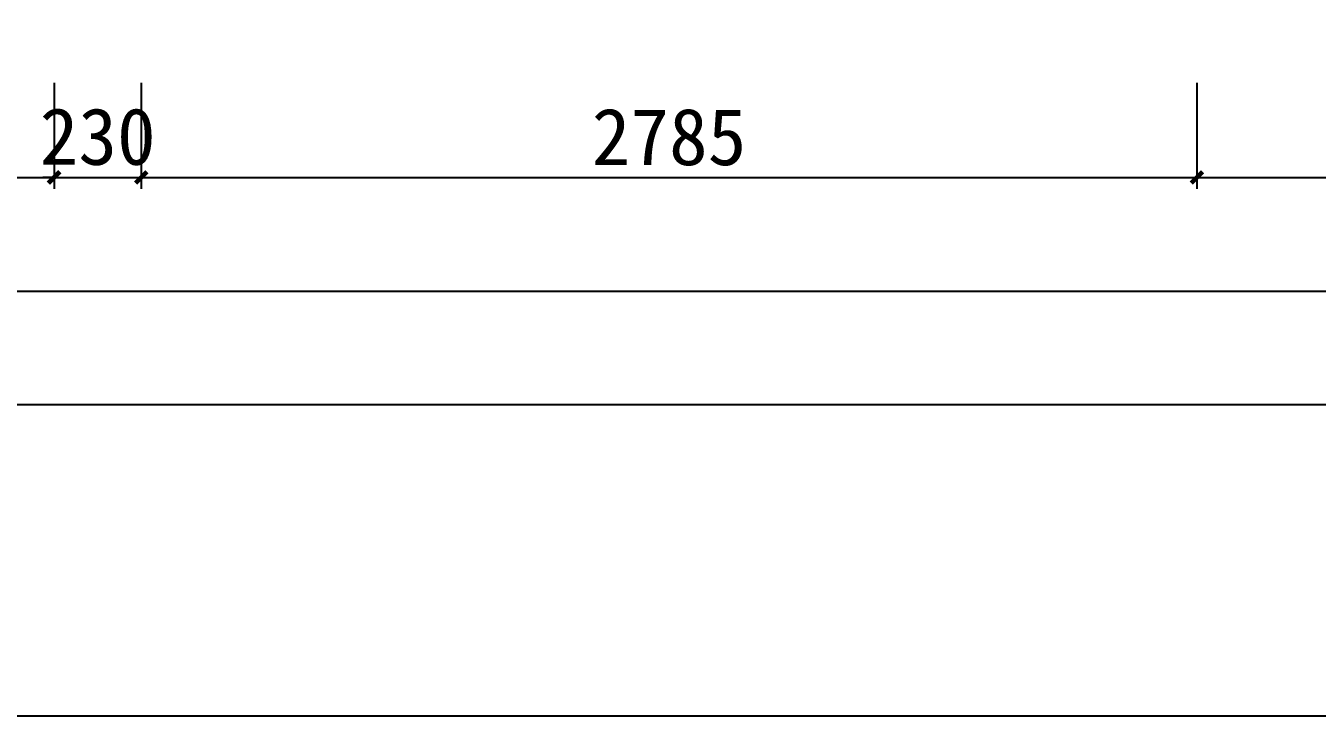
# Model space of a CAD drawing. Header units: millimetres. Extents: x 110215 to 630040, y -488650 to 141897.
# Drawn here: x 505258 to 508665, y 132641 to 134463 of the extents above; entities that cross this region are included whole.
import ezdxf
from ezdxf.xclip import XClip

# ---------------------------------------------------------------- set-up
doc = ezdxf.new("R2010")
doc.units = ezdxf.units.MM
doc.header["$LTSCALE"] = 1000
doc.header["$XCLIPFRAME"] = 0
doc.layers.get('Defpoints').update_dxf_attribs({"color": 2})
doc.styles.add('黑体', font='simhei.ttf')
doc.dimstyles.new('50', dxfattribs={"dimscale": 50, "dimtxt": 3, "dimasz": 0.6, "dimexe": 0.6, "dimexo": 0.6, "dimtad": 1, "dimdec": 0, "dimdsep": 46, "dimtxsty": '黑体', "dimblk1": 'ARCHTICK', "dimblk2": 'ARCHTICK', "dimsah": 1, "dimcen": 0, "dimdle": 1, "dimclrd": 251, "dimclre": 251, "dimclrt": 2, "dimadec": 0, "dimazin": 0, "dimtfac": 1, "dimtdec": 0, "dimtix": 1, "dimtmove": 2, "dimatfit": 3, "dimldrblk": 'DOT', "dimfxl": 0, "dimtolj": 1, "dimtzin": 0, "dimarcsym": 0})

# ---------------------------------------------------------------- blocks, each defined once
blk = doc.blocks.new('_ArchTick')
at = {"color": 0, "linetype": 'ByBlock', "const_width": 0.4}
blk.add_lwpolyline([(-0.5, -0.5), (0.5, 0.5)], dxfattribs=at)
blk = doc.blocks.new('*D524')
at = {"color": 251, "lineweight": -2, "transparency": 16777216}
for p, q in [((492399.8, 130816), (492399.8, 130536)), ((517960.2, 130816), (517960.2, 130536)), ((518010.2, 130566), (492349.8, 130566))]:
    blk.add_line(p, q, dxfattribs=at)
at = {"layer": 'Defpoints', "color": 0, "transparency": 16777216}
for p in [(492399.8, 130866), (517960.2, 130866), (492399.8, 130566)]:
    blk.add_point(p, dxfattribs=at)
at = {"color": 251, "lineweight": -2, "transparency": 16777216, "xscale": 30, "yscale": 30, "zscale": 30, "rotation": 180}
blk.add_blockref('_ArchTick', (492399.8, 130566), dxfattribs=at)
at = {"color": 251, "lineweight": -2, "transparency": 16777216, "xscale": 30, "yscale": 30, "zscale": 30}
blk.add_blockref('_ArchTick', (517960.2, 130566), dxfattribs=at)
at = {"color": 2, "transparency": 16777216, "insert": (505180, 130673.1), "char_height": 150, "attachment_point": 5, "style": '黑体'}
blk.add_mtext('\\A1;25560', dxfattribs=at)
blk = doc.blocks.new('_DOT')
at = {"color": 0, "linetype": 'ByBlock'}
blk.add_line((-0.5, 0), (-1, 0), dxfattribs=at)
at = {"color": 0, "linetype": 'ByBlock', "const_width": 0.5}
blk.add_lwpolyline([(-0.25, 0, 1), (0.25, 0, 1)], format="xyb", close=True, dxfattribs=at)
blk = doc.blocks.new('*D415')
at = {"color": 251, "lineweight": -2, "transparency": 16777216}
for p, q in [((571522.7, 124551.3), (571522.7, 124271.3)), ((573522.7, 124551.3), (573522.7, 124271.3)), ((571472.7, 124301.3), (573572.7, 124301.3))]:
    blk.add_line(p, q, dxfattribs=at)
at = {"layer": 'Defpoints', "color": 0, "transparency": 16777216}
for p in [(571522.7, 124701.3), (573522.7, 124701.3), (573522.7, 124301.3)]:
    blk.add_point(p, dxfattribs=at)
at = {"color": 251, "lineweight": -2, "transparency": 16777216, "xscale": 30, "yscale": 30, "zscale": 30, "rotation": 180}
blk.add_blockref('_ArchTick', (571522.7, 124301.3), dxfattribs=at)
at = {"color": 251, "lineweight": -2, "transparency": 16777216, "xscale": 30, "yscale": 30, "zscale": 30}
blk.add_blockref('_ArchTick', (573522.7, 124301.3), dxfattribs=at)
at = {"color": 2, "transparency": 16777216, "insert": (572522.7, 124408.4), "char_height": 150, "attachment_point": 5, "style": '黑体'}
blk.add_mtext('\\A1;2000', dxfattribs=at)
blk = doc.blocks.new('*D416')
at = {"color": 251, "lineweight": -2, "transparency": 16777216}
for p, q in [((573522.7, 124551.3), (573522.7, 124271.3)), ((573752.7, 124551.3), (573752.7, 124271.3)), ((573522.7, 124301.3), (573492.7, 124301.3)), ((573522.7, 124301.3), (573752.7, 124301.3)), ((573752.7, 124301.3), (573782.7, 124301.3))]:
    blk.add_line(p, q, dxfattribs=at)
at = {"layer": 'Defpoints', "color": 0, "transparency": 16777216}
for p in [(573522.7, 124701.3), (573752.7, 124701.3), (573752.7, 124301.3)]:
    blk.add_point(p, dxfattribs=at)
at = {"color": 251, "lineweight": -2, "transparency": 16777216, "xscale": 30, "yscale": 30, "zscale": 30}
blk.add_blockref('_ArchTick', (573522.7, 124301.3), dxfattribs=at)
at = {"color": 251, "lineweight": -2, "transparency": 16777216, "xscale": 30, "yscale": 30, "zscale": 30, "rotation": 180}
blk.add_blockref('_ArchTick', (573752.7, 124301.3), dxfattribs=at)
at = {"color": 2, "transparency": 16777216, "insert": (573637.7, 124408.4), "char_height": 150, "attachment_point": 5, "style": '黑体'}
blk.add_mtext('\\A1;230', dxfattribs=at)
blk = doc.blocks.new('*D417')
at = {"color": 251, "lineweight": -2, "transparency": 16777216}
for p, q in [((573752.7, 124551.3), (573752.7, 124271.3)), ((576537.7, 124551.3), (576537.7, 124271.3)), ((573702.7, 124301.3), (576587.7, 124301.3))]:
    blk.add_line(p, q, dxfattribs=at)
at = {"layer": 'Defpoints', "color": 0, "transparency": 16777216}
for p in [(573752.7, 124701.3), (576537.7, 124701.3), (576537.7, 124301.3)]:
    blk.add_point(p, dxfattribs=at)
at = {"color": 251, "lineweight": -2, "transparency": 16777216, "xscale": 30, "yscale": 30, "zscale": 30, "rotation": 180}
blk.add_blockref('_ArchTick', (573752.7, 124301.3), dxfattribs=at)
at = {"color": 251, "lineweight": -2, "transparency": 16777216, "xscale": 30, "yscale": 30, "zscale": 30}
blk.add_blockref('_ArchTick', (576537.7, 124301.3), dxfattribs=at)
at = {"color": 2, "transparency": 16777216, "insert": (575145.2, 124407.6), "char_height": 150, "attachment_point": 5, "style": '黑体'}
blk.add_mtext('\\A1;2785', dxfattribs=at)
blk = doc.blocks.new('*D418')
at = {"color": 251, "lineweight": -2, "transparency": 16777216}
for p, q in [((576537.7, 124551.3), (576537.7, 124271.3)), ((578037.7, 124551.3), (578037.7, 124271.3)), ((576487.7, 124301.3), (578087.7, 124301.3))]:
    blk.add_line(p, q, dxfattribs=at)
at = {"layer": 'Defpoints', "color": 0, "transparency": 16777216}
for p in [(576537.7, 124701.3), (578037.7, 124701.3), (578037.7, 124301.3)]:
    blk.add_point(p, dxfattribs=at)
at = {"color": 251, "lineweight": -2, "transparency": 16777216, "xscale": 30, "yscale": 30, "zscale": 30, "rotation": 180}
blk.add_blockref('_ArchTick', (576537.7, 124301.3), dxfattribs=at)
at = {"color": 251, "lineweight": -2, "transparency": 16777216, "xscale": 30, "yscale": 30, "zscale": 30}
blk.add_blockref('_ArchTick', (578037.7, 124301.3), dxfattribs=at)
at = {"color": 2, "transparency": 16777216, "insert": (577287.7, 124408.4), "char_height": 150, "attachment_point": 5, "style": '黑体'}
blk.add_mtext('\\A1;1500', dxfattribs=at)
blk = doc.blocks.new('*D432')
at = {"color": 251, "lineweight": -2, "transparency": 16777216}
for p, q in [((572952.1, 124251.3), (572952.1, 123971.3)), ((581352.1, 124251.3), (581352.1, 123971.3)), ((572902.1, 124001.3), (581402.1, 124001.3))]:
    blk.add_line(p, q, dxfattribs=at)
at = {"layer": 'Defpoints', "color": 0, "transparency": 16777216}
for p in [(572952.1, 124301.3), (581352.1, 124301.3), (581352.1, 124001.3)]:
    blk.add_point(p, dxfattribs=at)
at = {"color": 251, "lineweight": -2, "transparency": 16777216, "xscale": 30, "yscale": 30, "zscale": 30, "rotation": 180}
blk.add_blockref('_ArchTick', (572952.1, 124001.3), dxfattribs=at)
at = {"color": 251, "lineweight": -2, "transparency": 16777216, "xscale": 30, "yscale": 30, "zscale": 30}
blk.add_blockref('_ArchTick', (581352.1, 124001.3), dxfattribs=at)
at = {"color": 2, "transparency": 16777216, "insert": (577152.1, 124108.4), "char_height": 150, "attachment_point": 5, "style": '黑体'}
blk.add_mtext('\\A1;8400', dxfattribs=at)
blk = doc.blocks.new('*D437')
at = {"color": 251, "lineweight": -2, "transparency": 16777216}
for p, q in [((569001.7, 123951.3), (569001.7, 123671.3)), ((605066.7, 123951.3), (605066.7, 123671.3)), ((605116.7, 123701.3), (568951.7, 123701.3))]:
    blk.add_line(p, q, dxfattribs=at)
at = {"layer": 'Defpoints', "color": 0, "transparency": 16777216}
for p in [(569001.7, 124001.3), (605066.7, 124001.3), (569001.7, 123701.3)]:
    blk.add_point(p, dxfattribs=at)
at = {"color": 251, "lineweight": -2, "transparency": 16777216, "xscale": 30, "yscale": 30, "zscale": 30, "rotation": 180}
blk.add_blockref('_ArchTick', (569001.7, 123701.3), dxfattribs=at)
at = {"color": 251, "lineweight": -2, "transparency": 16777216, "xscale": 30, "yscale": 30, "zscale": 30}
blk.add_blockref('_ArchTick', (605066.7, 123701.3), dxfattribs=at)
at = {"color": 2, "transparency": 16777216, "insert": (587034.2, 123808.4), "char_height": 150, "attachment_point": 5, "style": '黑体'}
blk.add_mtext('\\A1;36065', dxfattribs=at)
blk = doc.blocks.new('fvdsdsfs')
dim = blk.add_linear_dim(base=(492399.8, 130566), p1=(517960.2, 130866), p2=(492399.8, 130866), dimstyle='50', override={"dimfxl": 5, "dimarcsym": 1})
dim.commit()
dim.dimension.update_dxf_attribs({"geometry": '*D524', "text_midpoint": (505180, 130673.1)})
blk = doc.blocks.new('cfdds')
for base, p1, p2, picture, middle in [((573522.7, 124301.3), (571522.7, 124701.3), (573522.7, 124701.3), '*D415', (572522.7, 124408.4)), ((573752.7, 124301.3), (573522.7, 124701.3), (573752.7, 124701.3), '*D416', (573637.7, 124408.4)), ((576537.7, 124301.3), (573752.7, 124701.3), (576537.7, 124701.3), '*D417', (575145.2, 124407.6)), ((578037.7, 124301.3), (576537.7, 124701.3), (578037.7, 124701.3), '*D418', (577287.7, 124408.4)), ((581352.1, 124001.3), (572952.1, 124301.3), (581352.1, 124301.3), '*D432', (577152.1, 124108.4)), ((569001.7, 123701.3), (605066.7, 124001.3), (569001.7, 124001.3), '*D437', (587034.2, 123808.4))]:
    dim = blk.add_linear_dim(base=base, p1=p1, p2=p2, dimstyle='50', override={"dimfxl": 5, "dimarcsym": 1})
    dim.commit()
    dim.dimension.update_dxf_attribs({"geometry": picture, "text_midpoint": middle})

msp = doc.modelspace()

# ---------------------------------------------------------------- linework, layer by layer
msp.add_line((523672.7, 132641.2), (498127.3, 132641.2))

# ---------------------------------------------------------------- block references
ref = msp.add_blockref('fvdsdsfs', (-6259.4, 2896.7))
XClip(ref).set_block_clipping_path([(491721.2320501543, 129744.5155768359), (493853.5914708911, 139000.0870054074)])
ref = msp.add_blockref('cfdds', (-68190.5, 9761.3))
XClip(ref).set_block_clipping_path([(566567.7598136032, 122427.9288008383), (589240.11123362, 131683.5002294098)])

doc.saveas('drawing.dxf')
